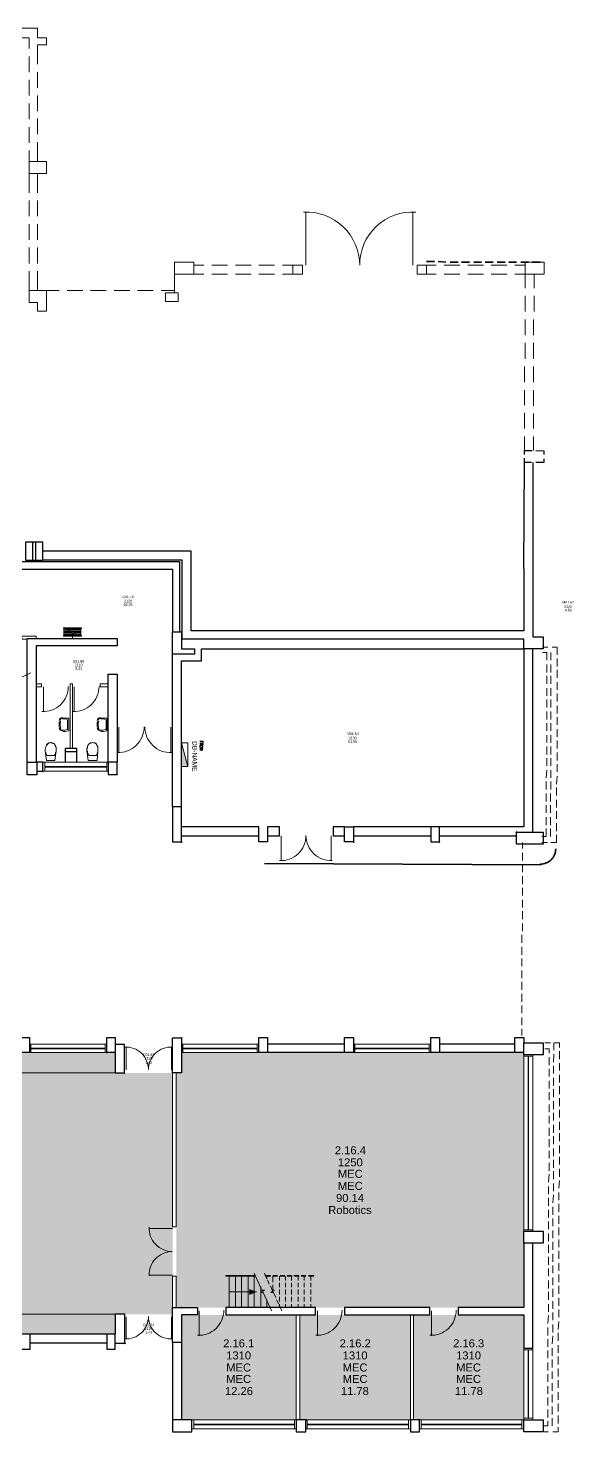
# Model space of a CAD drawing. Header units: millimetres. Extents: x -3 to 91, y 3.5 to 49.2.
# Drawn here: x 73.26 to 90.95, y 3.5 to 49.02 of the extents above; entities that cross this region are included whole.
import ezdxf

# ---------------------------------------------------------------- set-up
doc = ezdxf.new("R2010")
doc.units = ezdxf.units.MM
for name, color, linetype in [('PDF_014401$_ps_POWER', 4, 'Continuous'), ('PDF_014401$_ps_TEXTBOLD$POWER', 2, 'Continuous'), ('PDF_014401$BL', 7, 'Continuous'), ('PDF_014401$BL-ABOVE', 7, 'Continuous'), ('PDF_014401$BL-SAN', 7, 'Continuous'), ('PDF_014401$DR', 7, 'Continuous'), ('PDF_014401$FI', 7, 'Continuous'), ('PDF_014401$PL-STAIR', 7, 'Continuous'), ('PDF_014401$PL_LAND', 7, 'Continuous'), ('PDF_014401$WA', 7, 'Continuous'), ('PDF_014401$WA-COL', 7, 'Continuous'), ('PDF_014401$WA-EXT', 7, 'Continuous'), ('PDF_014401$WN', 7, 'Continuous'), ('PDF_Text', 7, 'Continuous')]:
    doc.layers.add(name, color=color, linetype=linetype)
doc.layers.add('PDF_014401$HL-TMP', color=7, linetype='Continuous', true_color=0xbfebf9)
doc.styles.add('PDF ArialMT', font='arial.ttf')

msp = doc.modelspace()

# ---------------------------------------------------------------- hatches: boundary and pattern name
at = {"layer": 'PDF_014401$WA-COL', "lineweight": -3, "transparency": 33554559}
for points in [[(78.236, 29.476), (78.216, 29.457), (78.197, 29.437), (78.216, 29.418), (78.236, 29.398), (78.256, 29.418), (78.275, 29.437), (78.256, 29.457)], [(73.737, 24.958), (73.718, 24.939), (73.698, 24.919), (73.718, 24.9), (73.737, 24.88), (73.757, 24.9), (73.776, 24.919), (73.757, 24.939)], [(76.143, 24.861), (76.124, 24.841), (76.104, 24.821), (76.124, 24.802), (76.143, 24.782), (76.163, 24.802), (76.182, 24.821), (76.163, 24.841)], [(89.091, 22.983), (89.072, 22.963), (89.052, 22.944), (89.072, 22.924), (89.091, 22.905), (89.111, 22.924), (89.13, 22.944), (89.111, 22.963)], [(78.236, 22.67), (78.216, 22.65), (78.197, 22.631), (78.216, 22.611), (78.236, 22.592), (78.256, 22.611), (78.275, 22.631), (78.256, 22.65)], [(83.81, 22.67), (83.791, 22.65), (83.771, 22.631), (83.791, 22.611), (83.81, 22.592), (83.83, 22.611), (83.849, 22.631), (83.83, 22.65)], [(86.588, 22.67), (86.568, 22.65), (86.549, 22.631), (86.568, 22.611), (86.588, 22.592), (86.607, 22.611), (86.627, 22.631), (86.607, 22.65)], [(78.236, 16.313), (78.216, 16.294), (78.197, 16.274), (78.216, 16.254), (78.236, 16.235), (78.256, 16.254), (78.275, 16.274), (78.256, 16.294)], [(75.811, 15.844), (75.791, 15.824), (75.772, 15.805), (75.791, 15.785), (75.811, 15.765), (75.83, 15.785), (75.85, 15.805), (75.83, 15.824)], [(76.378, 15.179), (76.358, 15.159), (76.339, 15.14), (76.358, 15.12), (76.378, 15.1), (76.397, 15.12), (76.417, 15.14), (76.397, 15.159)], [(78.236, 7.57), (78.216, 7.551), (78.197, 7.531), (78.216, 7.511), (78.236, 7.492), (78.256, 7.511), (78.275, 7.531), (78.256, 7.551)], [(76.397, 6.416), (76.378, 6.397), (76.358, 6.377), (76.378, 6.357), (76.397, 6.338), (76.417, 6.357), (76.437, 6.377), (76.417, 6.397)], [(82.265, 3.932), (82.246, 3.913), (82.226, 3.893), (82.246, 3.873), (82.265, 3.854), (82.285, 3.873), (82.304, 3.893), (82.285, 3.913)], [(85.942, 3.932), (85.923, 3.913), (85.903, 3.893), (85.923, 3.873), (85.942, 3.854), (85.962, 3.873), (85.981, 3.893), (85.962, 3.913)]]:
    msp.add_hatch(color=256, dxfattribs=at).paths.add_polyline_path(points)

# ---------------------------------------------------------------- linework, layer by layer
for p, q in [((78.549, 32.058), (73.737, 32.058)), ((78.549, 29.476), (78.549, 32.058)), ((78.256, 31.765), (73.737, 31.765)), ((78.256, 29.203), (78.256, 31.765)), ((89.326, 31.491), (89.326, 29.476)), ((89.619, 31.55), (89.619, 29.281)), ((89.326, 29.203), (78.256, 29.203)), ((89.326, 29.476), (78.549, 29.476)), ((89.326, 28.89), (89.326, 29.203)), ((89.619, 29.281), (89.952, 29.281)), ((89.952, 29.281), (89.952, 28.89)), ((89.952, 28.89), (89.326, 28.89))]:
    msp.add_line(p, q)
at = {"layer": 'PDF_014401$_ps_POWER', "lineweight": 0}
msp.add_lwpolyline([(78.236, 25.076), (78.432, 25.076), (78.432, 25.838), (78.236, 25.838)], close=True, dxfattribs=at)
msp.add_lwpolyline([(78.236, 25.838), (78.432, 25.076)], dxfattribs=at)
at = {"layer": 'PDF_014401$_ps_POWER', "lineweight": -3, "transparency": 33554559}
msp.add_solid([(78.432, 25.076), (78.236, 25.076), (78.236, 25.838)], dxfattribs=at)
at = {"layer": 'PDF_014401$_ps_TEXTBOLD$POWER', "lineweight": 25}
for points in [[(78.823, 25.897), (78.921, 25.897), (78.921, 25.838)], [(78.823, 25.819), (78.921, 25.819), (78.921, 25.78), (78.901, 25.78), (78.901, 25.76), (78.881, 25.76), (78.881, 25.78), (78.862, 25.78), (78.862, 25.819)], [(78.862, 25.799), (78.823, 25.76)], [(78.823, 25.662), (78.921, 25.662), (78.823, 25.623), (78.921, 25.604), (78.823, 25.604)], [(78.862, 25.897), (78.862, 25.858)]]:
    msp.add_lwpolyline(points, dxfattribs=at)
msp.add_lwpolyline([(78.921, 25.721), (78.921, 25.741), (78.901, 25.741), (78.881, 25.741), (78.862, 25.741), (78.842, 25.741), (78.823, 25.741), (78.823, 25.721), (78.823, 25.702), (78.842, 25.682), (78.862, 25.682), (78.881, 25.682), (78.901, 25.682), (78.901, 25.702), (78.921, 25.702)], close=True, dxfattribs=at)
at = {"layer": 'PDF_014401$BL', "lineweight": 9}
for points in [[(80.622, 8.568), (79.664, 8.568), (79.664, 8.548), (80.622, 8.548)], [(79.781, 7.531), (79.781, 8.548)], [(79.977, 7.531), (79.977, 8.548)], [(80.172, 7.531), (80.172, 8.548)], [(80.388, 7.531), (80.388, 8.548)], [(80.583, 8.646), (80.837, 8.098), (80.916, 8.098), (80.857, 8.059), (80.818, 8.02), (80.876, 8.02), (81.15, 7.433)], [(80.583, 7.531), (80.583, 8.548)], [(80.798, 7.531), (80.798, 8.216)], [(80.916, 8.646), (80.974, 8.509)], [(80.935, 8.568), (81.111, 8.568)], [(80.955, 8.548), (81.131, 8.548)], [(80.994, 8.47), (80.994, 8.548)], [(81.013, 8.431), (81.072, 8.294)], [(81.111, 8.235), (81.17, 8.098), (81.229, 8.098), (81.131, 8.02), (81.209, 8.02), (81.287, 7.864)], [(81.189, 8.568), (81.346, 8.568)], [(81.189, 8.352), (81.189, 8.548)], [(81.189, 8.098), (81.189, 8.274)], [(81.209, 8.548), (81.346, 8.548)], [(81.405, 8.411), (81.405, 8.548)], [(81.405, 8.196), (81.405, 8.333)], [(81.424, 8.568), (81.581, 8.568)], [(81.424, 8.548), (81.581, 8.548)], [(81.6, 8.411), (81.6, 8.548)], [(81.6, 8.196), (81.6, 8.333)], [(81.659, 8.568), (81.796, 8.568)], [(81.659, 8.548), (81.815, 8.548)], [(81.796, 8.411), (81.796, 8.548)], [(81.796, 8.196), (81.796, 8.333)], [(81.874, 8.568), (82.03, 8.568)], [(81.894, 8.548), (82.05, 8.548)], [(82.011, 8.411), (82.011, 8.548)], [(82.011, 8.196), (82.011, 8.333)], [(82.109, 8.568), (82.265, 8.568)], [(82.109, 8.548), (82.265, 8.548)], [(82.207, 8.411), (82.207, 8.548)], [(82.207, 8.196), (82.207, 8.333)], [(82.343, 8.548), (82.519, 8.548), (82.519, 8.568), (82.343, 8.568)], [(82.422, 8.411), (82.422, 8.548)], [(82.422, 8.196), (82.422, 8.333)], [(80.661, 8.04), (79.781, 8.04)], [(80.994, 7.531), (80.994, 7.785)], [(81.189, 8.02), (81.189, 8.059)], [(81.307, 7.785), (81.385, 7.648)], [(81.405, 7.961), (81.405, 8.118)], [(81.405, 7.727), (81.405, 7.883)], [(81.6, 7.961), (81.6, 8.118)], [(81.6, 7.727), (81.6, 7.883)], [(81.796, 7.961), (81.796, 8.118)], [(81.796, 7.727), (81.796, 7.883)], [(82.011, 7.961), (82.011, 8.118)], [(82.011, 7.727), (82.011, 7.883)], [(82.207, 7.961), (82.207, 8.118)], [(82.207, 7.727), (82.207, 7.883)], [(82.422, 7.961), (82.422, 8.118)], [(82.422, 7.727), (82.422, 7.883)], [(81.405, 7.531), (81.405, 7.648)], [(81.405, 7.59), (81.483, 7.433)], [(81.6, 7.531), (81.6, 7.648)], [(81.796, 7.531), (81.796, 7.648)], [(82.011, 7.531), (82.011, 7.648)], [(82.207, 7.531), (82.207, 7.648)], [(82.422, 7.531), (82.422, 7.648)]]:
    msp.add_lwpolyline(points, dxfattribs=at)
at = {"layer": 'PDF_014401$BL', "lineweight": -3, "transparency": 33554559}
msp.add_solid([(80.427, 7.942), (80.661, 8.04), (80.427, 8.137)], dxfattribs=at)
at = {"layer": 'PDF_014401$BL-ABOVE', "lineweight": 9}
for points in [[(73.561, 47.843), (73.561, 48.469), (73.855, 48.469), (73.855, 48.703), (73.561, 48.703), (73.561, 49.016), (73.288, 49.016), (72.72, 49.016)], [(72.72, 48.703), (73.288, 48.703), (73.288, 48.351)], [(73.288, 48.097), (73.288, 47.588)], [(73.561, 47.588), (73.561, 47.08)], [(73.288, 47.334), (73.288, 46.826)], [(73.288, 46.571), (73.288, 46.063)], [(73.561, 46.826), (73.561, 46.317)], [(73.561, 46.082), (73.561, 45.574)], [(73.288, 45.808), (73.288, 45.3)], [(73.561, 45.319), (73.561, 44.694)], [(73.288, 45.046), (73.288, 44.694)], [(73.288, 44.302), (73.288, 43.676)], [(73.561, 44.302), (73.561, 43.676)], [(73.288, 43.422), (73.288, 42.914)], [(73.561, 43.422), (73.561, 42.914)], [(82.265, 43.051), (82.265, 41.329), (82.265, 43.051)], [(85.727, 43.051), (85.727, 41.329), (85.727, 43.051)], [(73.288, 42.659), (73.288, 42.151)], [(73.561, 42.659), (73.561, 42.151)], [(73.288, 41.897), (73.288, 41.388)], [(73.561, 41.897), (73.561, 41.388)], [(89.033, 41.036), (89.365, 41.036), (89.365, 41.427), (89.991, 41.427), (89.991, 41.036), (89.365, 41.036), (89.365, 40.586)], [(73.288, 41.134), (73.288, 40.508)], [(73.561, 41.134), (73.561, 40.508)], [(78.627, 41.329), (78.96, 41.329)], [(78.627, 41.036), (78.96, 41.036)], [(79.214, 41.329), (79.722, 41.329)], [(79.214, 41.036), (79.722, 41.036)], [(79.977, 41.329), (80.485, 41.329)], [(79.977, 41.036), (80.485, 41.036)], [(80.74, 41.329), (81.248, 41.329)], [(80.74, 41.036), (81.248, 41.036)], [(81.502, 41.329), (81.835, 41.329)], [(81.502, 41.036), (81.835, 41.036)], [(86.177, 41.329), (86.49, 41.329)], [(86.49, 41.036), (86.177, 41.036)], [(86.744, 41.329), (87.253, 41.329)], [(87.253, 41.036), (86.744, 41.036)], [(87.507, 41.329), (88.016, 41.329)], [(88.016, 41.036), (87.507, 41.036)], [(88.27, 41.329), (88.778, 41.329)], [(88.778, 41.036), (88.27, 41.036)], [(89.033, 41.329), (89.365, 41.329)], [(89.659, 41.036), (89.659, 40.586)], [(73.855, 39.843), (73.855, 40.508), (73.288, 40.508), (73.288, 40.117), (73.561, 40.117), (73.561, 39.843)], [(73.855, 40.117), (73.855, 40.508), (74.265, 40.508)], [(74.52, 40.508), (75.028, 40.508)], [(75.283, 40.508), (75.791, 40.508)], [(76.045, 40.508), (76.554, 40.508)], [(76.808, 40.508), (77.317, 40.508)], [(77.571, 40.508), (78.001, 40.508)], [(89.365, 39.823), (89.365, 40.332)], [(89.659, 40.332), (89.659, 39.823)], [(89.365, 39.061), (89.365, 39.569)], [(89.639, 39.569), (89.639, 39.061)], [(89.365, 38.298), (89.365, 38.806)], [(89.639, 38.806), (89.639, 38.298)], [(89.346, 37.535), (89.346, 38.043)], [(89.639, 38.043), (89.639, 37.535)], [(89.346, 36.792), (89.346, 37.281)], [(89.639, 37.281), (89.639, 36.772)], [(89.346, 36.029), (89.346, 36.537)], [(89.639, 36.518), (89.639, 36.029)], [(89.346, 35.325), (89.346, 35.775)], [(89.639, 35.775), (89.639, 35.325)], [(89.932, 28.948), (90.108, 28.948)], [(89.932, 28.772), (90.069, 28.772), (90.069, 28.518)], [(90.206, 28.518), (90.206, 28.772)], [(90.245, 28.948), (90.402, 28.948), (90.402, 28.694)], [(90.069, 28.127), (90.069, 28.381)], [(90.206, 28.127), (90.206, 28.381)], [(90.402, 28.322), (90.402, 28.577)], [(90.069, 27.755), (90.069, 28.01)], [(90.206, 27.755), (90.206, 28.01)], [(90.402, 27.951), (90.402, 28.205)], [(90.402, 27.56), (90.402, 27.814)], [(90.069, 27.364), (90.069, 27.618)], [(90.206, 27.364), (90.206, 27.618)], [(90.402, 27.188), (90.402, 27.442)], [(90.069, 26.992), (90.069, 27.247)], [(90.069, 26.601), (90.069, 26.856)], [(90.206, 26.992), (90.206, 27.247)], [(90.206, 26.601), (90.206, 26.856)], [(90.402, 26.797), (90.402, 27.051)], [(90.069, 26.23), (90.069, 26.484)], [(90.206, 26.23), (90.206, 26.484)], [(90.402, 26.425), (90.402, 26.68)], [(90.069, 25.858), (90.069, 26.093)], [(90.206, 25.838), (90.206, 26.093)], [(90.402, 26.034), (90.402, 26.288)], [(90.069, 25.467), (90.069, 25.721)], [(90.206, 25.467), (90.206, 25.721)], [(90.402, 25.662), (90.402, 25.917)], [(90.402, 25.271), (90.402, 25.526)], [(90.069, 25.095), (90.069, 25.349)], [(90.206, 25.095), (90.206, 25.349)], [(90.402, 24.9), (90.402, 25.154)], [(90.05, 24.704), (90.069, 24.958)], [(90.05, 24.332), (90.05, 24.587)], [(90.206, 24.704), (90.206, 24.958)], [(90.206, 24.332), (90.206, 24.587)], [(90.382, 24.508), (90.402, 24.763)], [(90.05, 23.941), (90.05, 24.195)], [(90.187, 23.941), (90.187, 24.195)], [(90.382, 24.137), (90.382, 24.391)], [(90.05, 23.57), (90.05, 23.824)], [(90.187, 23.57), (90.187, 23.824)], [(90.382, 23.746), (90.382, 24)], [(90.05, 23.178), (90.05, 23.433)], [(90.187, 23.178), (90.187, 23.433)], [(90.382, 23.374), (90.382, 23.628)], [(90.382, 22.983), (90.382, 23.237)], [(89.913, 22.807), (90.05, 22.807), (90.05, 23.061)], [(90.187, 22.807), (90.187, 23.061)], [(90.206, 22.611), (90.382, 22.611), (90.382, 22.865)], [(89.287, 22.416), (89.287, 22.611)], [(89.913, 22.611), (90.089, 22.611)], [(89.287, 22.024), (89.287, 22.279)], [(89.287, 21.653), (89.287, 21.907)], [(89.287, 21.262), (89.287, 21.516)], [(89.287, 20.89), (89.287, 21.144)], [(89.287, 20.499), (89.287, 20.753)], [(89.287, 20.127), (89.287, 20.381)], [(89.267, 19.364), (89.267, 19.619)], [(89.287, 19.736), (89.287, 19.99)], [(89.267, 18.973), (89.267, 19.227)], [(89.267, 18.602), (89.267, 18.856)], [(89.267, 18.21), (89.267, 18.465)], [(89.267, 17.839), (89.267, 18.093)], [(89.267, 17.448), (89.267, 17.702)], [(89.267, 17.076), (89.267, 17.33)], [(89.267, 16.685), (89.267, 16.939)], [(89.267, 16.352), (89.267, 16.567)], [(90.011, 16.118), (90.187, 16.118)], [(90.304, 15.883), (90.304, 16.118)], [(90.48, 15.961), (90.48, 16.118), (90.324, 16.118)], [(90.148, 15.785), (90.148, 15.922), (90.011, 15.922)], [(90.148, 15.394), (90.148, 15.648)], [(90.284, 15.492), (90.304, 15.746)], [(90.48, 15.589), (90.48, 15.844)], [(90.148, 15.022), (90.148, 15.276)], [(90.284, 15.12), (90.284, 15.374)], [(90.48, 15.218), (90.48, 15.453)], [(90.48, 14.827), (90.48, 15.081)], [(90.148, 14.631), (90.148, 14.885)], [(90.284, 14.729), (90.284, 14.983)], [(90.284, 14.357), (90.284, 14.611)], [(90.48, 14.455), (90.48, 14.709)], [(90.148, 14.259), (90.148, 14.514)], [(90.148, 13.868), (90.148, 14.122)], [(90.284, 13.966), (90.284, 14.22)], [(90.48, 14.064), (90.48, 14.318)], [(90.148, 13.497), (90.148, 13.751)], [(90.284, 13.594), (90.284, 13.849)], [(90.48, 13.692), (90.48, 13.946)], [(90.148, 13.105), (90.148, 13.36)], [(90.284, 13.203), (90.284, 13.457)], [(90.48, 13.301), (90.48, 13.555)], [(90.148, 12.734), (90.148, 12.988)], [(90.284, 12.832), (90.284, 13.086)], [(90.48, 12.929), (90.48, 13.184)], [(90.48, 12.538), (90.48, 12.792)], [(90.148, 12.362), (90.148, 12.616)], [(90.284, 12.44), (90.284, 12.695)], [(90.284, 12.069), (90.284, 12.323)], [(90.48, 12.167), (90.48, 12.421)], [(90.128, 11.599), (90.148, 11.854)], [(90.148, 11.971), (90.148, 12.225)], [(90.284, 11.697), (90.284, 11.951)], [(90.48, 11.775), (90.48, 12.03)], [(90.128, 11.208), (90.128, 11.462)], [(90.284, 11.306), (90.284, 11.56)], [(90.461, 11.404), (90.48, 11.658)], [(90.128, 10.837), (90.128, 11.091)], [(90.265, 10.934), (90.284, 11.189)], [(90.461, 11.013), (90.461, 11.267)], [(90.128, 10.445), (90.128, 10.7)], [(90.265, 10.543), (90.265, 10.797)], [(90.461, 10.641), (90.461, 10.895)], [(90.461, 10.25), (90.461, 10.504)], [(90.128, 10.074), (90.128, 10.328)], [(90.265, 10.172), (90.265, 10.426)], [(90.265, 9.78), (90.265, 10.035)], [(90.461, 9.878), (90.461, 10.132)], [(90.128, 9.683), (90.128, 9.937)], [(90.128, 9.311), (90.128, 9.565)], [(90.265, 9.409), (90.265, 9.663)], [(90.461, 9.487), (90.461, 9.741)], [(90.128, 8.92), (90.128, 9.174)], [(90.265, 9.018), (90.265, 9.272)], [(90.461, 9.115), (90.461, 9.37)], [(90.128, 8.548), (90.128, 8.802)], [(90.265, 8.646), (90.265, 8.9)], [(90.461, 8.724), (90.461, 8.978)], [(90.128, 8.157), (90.128, 8.411)], [(90.265, 8.255), (90.265, 8.509)], [(90.461, 8.352), (90.461, 8.607)], [(90.461, 7.981), (90.461, 8.235)], [(90.128, 7.785), (90.128, 8.04)], [(90.265, 7.883), (90.265, 8.137)], [(90.265, 7.492), (90.265, 7.746)], [(90.461, 7.59), (90.461, 7.844)], [(90.128, 7.394), (90.128, 7.648)], [(90.265, 7.12), (90.265, 7.375)], [(90.461, 7.218), (90.461, 7.472)], [(90.108, 7.022), (90.128, 7.277)], [(90.108, 6.631), (90.108, 6.886)], [(90.265, 6.729), (90.265, 6.983)], [(90.441, 6.827), (90.461, 7.081)], [(90.108, 6.26), (90.108, 6.514)], [(90.245, 6.357), (90.265, 6.612)], [(90.441, 6.455), (90.441, 6.71)], [(90.108, 5.888), (90.108, 6.142)], [(90.245, 5.966), (90.245, 6.221)], [(90.441, 6.064), (90.441, 6.318)], [(90.441, 5.692), (90.441, 5.947)], [(90.108, 5.497), (90.108, 5.751)], [(90.245, 5.595), (90.245, 5.849)], [(90.441, 5.301), (90.441, 5.556)], [(90.108, 5.125), (90.108, 5.379)], [(90.245, 5.223), (90.245, 5.458)], [(90.245, 4.832), (90.245, 5.086)], [(90.441, 4.93), (90.441, 5.184)], [(90.108, 4.734), (90.108, 4.988)], [(90.108, 4.362), (90.108, 4.617)], [(90.245, 4.46), (90.245, 4.714)], [(90.441, 4.538), (90.441, 4.793)], [(90.108, 3.971), (90.108, 4.225)], [(90.245, 4.069), (90.245, 4.323)], [(90.441, 4.167), (90.441, 4.421)], [(89.972, 3.697), (90.108, 3.697), (90.108, 3.854)], [(90.245, 3.697), (90.245, 3.952)], [(90.265, 3.502), (90.441, 3.502), (90.441, 3.658)], [(90.441, 3.776), (90.441, 4.03)], [(89.972, 3.502), (90.128, 3.502)]]:
    msp.add_lwpolyline(points, dxfattribs=at)
for points in [[(73.855, 44.694), (73.288, 44.694), (73.288, 44.302), (73.855, 44.302)], [(78.627, 41.036), (78.627, 41.427), (78.001, 41.427), (78.001, 41.036)], [(78.627, 41.036), (78.627, 41.427), (78.001, 41.427), (78.001, 41.036)], [(78.001, 40.43), (78.001, 41.036)], [(82.148, 41.036), (82.148, 41.329), (81.835, 41.329), (81.835, 41.036)], [(82.148, 41.036), (82.148, 41.329), (81.835, 41.329), (81.835, 41.036)], [(86.177, 41.036), (86.177, 41.329), (85.864, 41.329), (85.864, 41.036)], [(86.177, 41.036), (86.177, 41.329), (85.864, 41.329), (85.864, 41.036)], [(77.708, 40.156), (78.119, 40.156), (78.119, 40.43), (77.708, 40.43)], [(77.708, 40.156), (78.119, 40.156), (78.119, 40.43), (77.708, 40.43)], [(73.855, 39.843), (73.561, 39.843)]]:
    msp.add_lwpolyline(points, close=True, dxfattribs=at)
msp.add_lwpolyline([(85.825, 43.051, 0.433451), (84.006, 41.329, 0.427795), (82.187, 43.051)], format="xyb", dxfattribs=at)
at = {"layer": 'PDF_014401$BL-SAN', "lineweight": 9}
for points in [[(74.285, 26.543), (74.285, 26.503)], [(74.383, 26.21), (74.461, 26.21), (74.578, 26.23), (74.578, 26.64), (74.461, 26.64), (74.383, 26.64)], [(74.539, 26.582), (74.539, 26.269)], [(75.517, 26.543), (75.517, 26.503)], [(75.615, 26.21), (75.693, 26.21), (75.811, 26.23), (75.811, 26.64), (75.693, 26.64), (75.615, 26.64)], [(75.791, 26.582), (75.791, 26.269)], [(74.285, 26.347), (74.285, 26.308)], [(75.517, 26.347), (75.517, 26.308)], [(73.855, 25.76), (73.855, 25.78), (73.874, 25.799), (73.894, 25.819), (73.913, 25.819), (73.933, 25.838), (73.953, 25.838), (73.972, 25.838), (73.992, 25.858), (74.011, 25.838), (74.031, 25.838), (74.05, 25.838), (74.07, 25.819), (74.089, 25.819), (74.109, 25.799), (74.129, 25.78), (74.148, 25.76), (74.148, 25.741), (74.148, 25.721), (74.168, 25.702), (74.168, 25.682), (74.168, 25.662), (74.168, 25.643), (74.168, 25.604), (74.168, 25.584), (74.129, 25.271), (73.855, 25.271), (73.816, 25.584), (73.816, 25.565), (73.816, 25.545), (73.835, 25.526), (73.835, 25.506), (73.835, 25.486), (73.855, 25.467), (73.855, 25.447), (73.874, 25.428), (74.109, 25.428), (74.129, 25.447), (74.129, 25.467), (74.148, 25.486), (74.148, 25.506), (74.148, 25.526), (74.168, 25.545), (74.168, 25.565), (74.168, 25.584)], [(75.204, 25.76), (75.204, 25.78), (75.224, 25.799), (75.243, 25.819), (75.263, 25.819), (75.283, 25.838), (75.302, 25.838), (75.322, 25.838), (75.341, 25.858), (75.38, 25.838), (75.4, 25.838), (75.419, 25.838), (75.439, 25.819), (75.459, 25.819), (75.478, 25.799), (75.478, 25.78), (75.498, 25.76), (75.498, 25.741), (75.517, 25.721), (75.517, 25.702), (75.517, 25.682), (75.517, 25.662), (75.517, 25.643), (75.517, 25.604), (75.517, 25.584), (75.498, 25.271), (75.204, 25.271), (75.165, 25.584), (75.185, 25.565), (75.185, 25.545), (75.185, 25.526), (75.185, 25.506), (75.204, 25.486), (75.204, 25.467), (75.224, 25.447), (75.224, 25.428), (75.478, 25.428), (75.478, 25.447), (75.498, 25.467), (75.498, 25.486), (75.498, 25.506), (75.517, 25.526), (75.517, 25.545), (75.517, 25.565), (75.517, 25.584)], [(75.341, 25.858), (75.322, 25.838), (75.302, 25.838), (75.283, 25.838), (75.263, 25.819), (75.243, 25.819), (75.224, 25.799), (75.204, 25.78), (75.204, 25.76), (75.185, 25.741), (75.185, 25.721), (75.185, 25.702), (75.185, 25.682), (75.165, 25.662), (75.165, 25.643), (75.165, 25.604), (75.165, 25.584)]]:
    msp.add_lwpolyline(points, dxfattribs=at)
for points in [[(74.305, 26.513, 0.046656), (74.305, 26.364, -0.046656)], [(75.537, 26.513, 0.046656), (75.537, 26.364, -0.046656)]]:
    msp.add_lwpolyline(points, format="xyb", close=True, dxfattribs=at)
for points in [[(74.305, 26.503), (74.305, 26.543)], [(75.537, 26.503), (75.556, 26.543)], [(74.305, 26.308), (74.305, 26.347)], [(75.556, 26.308), (75.537, 26.347)]]:
    msp.add_lwpolyline(points, close=True, dxfattribs=at)
for centre, radius, start, end in [((75.056, 26.438), 0.794, 174.4948, 185.5052), ((74.37, 26.556), 0.108, 90.022, 174.1937), ((74.409, 26.309), 0.316, 66.2158, 96.2573), ((76.288, 26.438), 0.794, 174.4948, 185.5052), ((75.602, 26.556), 0.108, 90.022, 174.1937), ((75.641, 26.309), 0.316, 66.2158, 96.2573), ((74.37, 26.341), 0.108, 185.8062, 270), ((74.409, 26.568), 0.316, 263.8501, 293.6768), ((75.602, 26.341), 0.108, 185.8062, 270), ((75.641, 26.568), 0.316, 263.8501, 293.6768), ((74.056, 25.623), 0.244, 105.3313, 189.1983)]:
    msp.add_arc(centre, radius, start, end, dxfattribs=at)
for points in [[(74.37, 26.644), (74.334, 26.644), (74.305, 26.61), (74.301, 26.565)], [(74.37, 26.644), (74.334, 26.644), (74.305, 26.61), (74.301, 26.565)], [(75.602, 26.644), (75.567, 26.644), (75.537, 26.61), (75.534, 26.565)], [(75.602, 26.644), (75.567, 26.644), (75.537, 26.61), (75.534, 26.565)], [(74.301, 26.332), (74.305, 26.287), (74.334, 26.253), (74.37, 26.253)], [(74.301, 26.332), (74.305, 26.287), (74.334, 26.253), (74.37, 26.253)], [(75.534, 26.332), (75.537, 26.287), (75.567, 26.253), (75.602, 26.253)], [(75.534, 26.332), (75.537, 26.287), (75.567, 26.253), (75.602, 26.253)]]:
    msp.add_open_spline(points, degree=3, dxfattribs=at)
at = {"layer": 'PDF_014401$DR', "lineweight": 0}
for points in [[(73.757, 27.657), (73.757, 26.856), (73.757, 27.657)], [(74.754, 27.657), (74.754, 26.856), (74.754, 27.657)], [(76.202, 26.347), (76.202, 25.526), (76.202, 26.347)], [(77.884, 26.347), (77.884, 25.526), (77.884, 26.347)], [(81.463, 22.826), (81.463, 22.024), (81.463, 22.826)], [(83.087, 22.826), (83.087, 22.024), (83.087, 22.826)], [(76.437, 15.237), (76.437, 15.981), (76.437, 15.237)], [(77.903, 15.237), (77.903, 15.981), (77.903, 15.237)], [(77.943, 10.093), (77.199, 10.093), (77.943, 10.093)], [(77.943, 8.587), (77.199, 8.587), (77.943, 8.587)], [(78.803, 7.433), (78.803, 6.612), (78.803, 7.433)], [(82.637, 7.433), (82.637, 6.612), (82.637, 7.433)], [(86.334, 7.433), (86.334, 6.612), (86.334, 7.433)], [(76.437, 7.238), (76.437, 6.514), (76.437, 7.238)], [(77.903, 7.238), (77.903, 6.514), (77.903, 7.238)]]:
    msp.add_lwpolyline(points, dxfattribs=at)
for points in [[(81.412, 22.025, 0.429404), (82.265, 22.836, 0.429404), (83.119, 22.026)], [(77.932, 15.98, 0.429405), (77.16, 15.247, 0.429405), (76.389, 15.98)], [(77.181, 10.142, 0.42941), (77.933, 9.35, 0.42941), (77.181, 8.558)], [(76.389, 6.515, 0.429405), (77.16, 7.247, 0.429405), (77.932, 6.515)]]:
    msp.add_lwpolyline(points, format="xyb", dxfattribs=at)
for centre, radius, start, end in [((73.747, 27.667), 0.812, 267.045, 0.0003), ((74.745, 27.667), 0.812, 267.045, 0.0003), ((76.189, 26.36), 0.831, 267.0447, 360), ((77.874, 26.357), 0.831, 180.0005, 272.9563), ((78.79, 7.446), 0.812, 267.0447, 360), ((82.624, 7.446), 0.812, 267.0447, 360), ((86.321, 7.446), 0.812, 267.0447, 360)]:
    msp.add_arc(centre, radius, start, end, dxfattribs=at)
at = {"layer": 'PDF_014401$FI', "lineweight": 9}
for points in [[(74.989, 29.574), (74.989, 29.555), (74.402, 29.555), (74.402, 29.574)], [(74.989, 29.3), (74.402, 29.3), (74.402, 29.32), (74.422, 29.32), (74.97, 29.32), (74.989, 29.32)]]:
    msp.add_lwpolyline(points, close=True, dxfattribs=at)
for points in [[(74.422, 29.32), (74.422, 29.555), (74.97, 29.555), (74.97, 29.32), (74.422, 29.555)], [(74.891, 29.32), (74.422, 29.516)], [(74.422, 29.496), (74.481, 29.496)], [(74.539, 29.457), (74.422, 29.457)], [(74.422, 29.437), (74.618, 29.437)], [(74.676, 29.418), (74.422, 29.418)], [(74.422, 29.379), (74.754, 29.379)], [(74.813, 29.359), (74.422, 29.359)], [(74.97, 29.516), (74.481, 29.516)], [(74.559, 29.496), (74.97, 29.496)], [(74.97, 29.457), (74.618, 29.457)], [(74.696, 29.437), (74.97, 29.437)], [(74.696, 29.3), (74.696, 29.222)], [(74.97, 29.418), (74.754, 29.418)], [(74.833, 29.379), (74.97, 29.379)], [(74.97, 29.359), (74.891, 29.359)]]:
    msp.add_lwpolyline(points, dxfattribs=at)
at = {"layer": 'PDF_014401$HL-TMP', "color": 111, "lineweight": 0, "true_color": 0x76efc1}
for points in [[(76.084, 15.14), (59.381, 15.14), (76.084, 15.14)], [(76.084, 7.316), (59.381, 7.316), (76.084, 7.316)]]:
    msp.add_lwpolyline(points, dxfattribs=at)
at = {"layer": 'PDF_014401$HL-TMP', "color": 111, "lineweight": -3, "true_color": 0x76efc1, "transparency": 33554559}
for points in [[(76.084, 15.805), (59.381, 15.805), (76.084, 15.159)], [(59.381, 15.805), (76.084, 15.159), (59.381, 15.159)], [(89.326, 15.805), (78.236, 15.805), (89.326, 15.14)], [(78.236, 15.805), (89.326, 15.14), (78.236, 15.14)], [(76.084, 15.159), (59.381, 15.159), (76.084, 15.14)], [(59.381, 15.159), (76.084, 15.14), (59.381, 15.14)], [(59.381, 15.14), (76.084, 15.14), (76.084, 15.14)], [(77.943, 15.14), (59.381, 15.14), (77.943, 7.531)], [(59.381, 15.14), (77.943, 7.531), (59.381, 7.531)], [(77.943, 15.14), (76.084, 15.14), (76.084, 15.14)], [(78.06, 15.14), (78.236, 15.14), (78.236, 15.14)], [(89.326, 15.14), (78.06, 15.14), (89.326, 7.531)], [(78.06, 15.14), (89.326, 7.531), (78.06, 7.531)], [(77.943, 7.531), (59.381, 7.531), (77.943, 7.316)], [(59.381, 7.531), (77.943, 7.316), (59.381, 7.316)], [(59.381, 7.316), (76.084, 7.316), (76.084, 7.316)], [(76.084, 7.316), (76.084, 7.316), (59.381, 7.316)], [(76.084, 7.316), (59.381, 7.316), (77.943, 7.316)], [(76.084, 7.316), (59.381, 7.316), (76.084, 7.296)], [(59.381, 7.316), (76.084, 7.296), (59.381, 7.296)], [(76.084, 6.67), (59.381, 6.67), (59.381, 7.296)], [(59.381, 7.296), (76.084, 7.296), (76.084, 6.67)], [(81.952, 7.296), (78.236, 7.296), (81.952, 3.893)], [(78.236, 7.296), (81.952, 3.893), (78.236, 3.893)], [(85.649, 7.296), (82.07, 7.296), (85.649, 3.893)], [(82.07, 7.296), (85.649, 3.893), (82.07, 3.893)], [(89.326, 3.893), (85.747, 3.893), (85.747, 7.296)], [(85.747, 7.296), (89.326, 7.296), (89.326, 3.893)], [(76.084, 6.67), (76.084, 6.67), (59.381, 6.67)], [(78.236, 3.893), (81.952, 3.893), (81.952, 3.893)], [(82.07, 3.893), (85.649, 3.893), (85.649, 3.893)], [(89.326, 3.893), (89.326, 3.893), (85.747, 3.893)]]:
    msp.add_solid(points, dxfattribs=at)
at = {"layer": 'PDF_014401$PL-STAIR', "lineweight": 9}
msp.add_lwpolyline([(73.346, 28.107), (72.681, 27.794), (72.681, 27.716), (72.622, 27.775), (72.583, 27.834), (72.583, 27.736), (71.84, 27.403)], dxfattribs=at)
at = {"layer": 'PDF_014401$PL_LAND', "lineweight": 35}
for points in [[(86.177, 41.447), (86.431, 41.447)], [(86.549, 41.447), (86.803, 41.427)], [(86.94, 41.427), (87.194, 41.427)], [(87.311, 41.427), (87.566, 41.427)], [(87.703, 41.427), (87.957, 41.427)], [(88.074, 41.427), (88.329, 41.427)], [(88.465, 41.427), (88.72, 41.427)], [(88.837, 41.427), (89.091, 41.427)], [(89.228, 41.427), (89.483, 41.427)], [(89.6, 41.427), (89.854, 41.427)], [(80.916, 21.927), (89.874, 21.887)]]:
    msp.add_lwpolyline(points, dxfattribs=at)
msp.add_arc((89.861, 22.409), 0.499, 269.7309, 359.7583, dxfattribs=at)
at = {"layer": 'PDF_014401$WA', "lineweight": 20}
for points in [[(73.229, 29.203), (73.053, 29.203), (73.053, 29.3), (73.522, 29.3), (73.522, 29.222)], [(73.522, 27.657), (73.698, 27.657), (73.698, 27.755), (73.522, 27.755)], [(74.696, 25.662), (74.696, 27.755), (74.618, 27.755), (74.618, 25.662)], [(75.85, 27.657), (75.595, 27.657), (75.595, 27.755), (75.85, 27.755)], [(77.943, 15.14), (77.943, 10.152), (78.06, 10.152), (78.06, 15.14)], [(77.943, 7.531), (77.943, 8.548), (78.06, 8.548), (78.06, 7.531)], [(81.952, 3.893), (81.952, 7.296)], [(82.07, 3.893), (82.07, 7.296)], [(85.649, 3.893), (85.649, 7.296)], [(85.747, 3.893), (85.747, 7.296)]]:
    msp.add_lwpolyline(points, dxfattribs=at)
at = {"layer": 'PDF_014401$WA-COL', "lineweight": 25}
for points in [[(89.346, 35.188), (89.346, 35.325), (89.6, 35.325)], [(89.58, 34.934), (89.346, 34.934), (89.346, 35.07)], [(89.717, 35.325), (89.972, 35.305), (89.972, 35.188)], [(89.972, 35.051), (89.972, 34.934), (89.717, 34.934)], [(73.405, 32.352), (73.405, 31.765)], [(73.503, 32.352), (73.503, 31.765)], [(74.833, 25.213), (74.833, 25.662), (74.461, 25.662), (74.461, 25.213)], [(74.461, 25.565), (74.833, 25.565)], [(81.013, 23.12), (81.013, 22.631), (80.74, 22.631), (80.74, 23.12)], [(83.81, 22.631), (83.517, 22.631), (83.517, 23.12), (83.81, 23.12), (83.81, 22.631), (83.517, 22.631)], [(83.517, 23.12), (83.81, 23.12)], [(89.326, 15.805), (89.033, 15.805), (89.033, 16.294), (89.326, 16.294), (89.326, 16.118)], [(76.084, 6.377), (76.397, 6.377), (76.397, 7.316), (76.084, 7.316), (76.084, 6.67), (75.811, 6.67), (75.811, 6.181), (76.084, 6.181), (76.084, 6.67)]]:
    msp.add_lwpolyline(points, dxfattribs=at)
for points in [[(73.737, 31.765), (73.737, 32.352), (73.17, 32.352), (73.17, 31.765)], [(78.236, 28.89), (78.647, 28.89), (78.647, 28.714), (77.943, 28.714), (77.943, 29.437), (78.236, 29.437)], [(73.229, 25.213), (73.542, 25.213), (73.542, 24.802), (73.229, 24.802)], [(73.737, 24.919), (73.737, 25.213), (73.542, 25.213), (73.542, 24.919)], [(76.143, 24.821), (76.143, 25.213), (75.85, 25.213), (75.85, 24.821)], [(77.943, 23.765), (77.943, 22.631), (78.236, 22.631), (78.236, 23.765)], [(86.588, 23.12), (86.314, 23.12), (86.314, 22.631), (86.588, 22.631)], [(89.091, 22.944), (89.952, 22.944), (89.952, 22.553), (89.091, 22.553)], [(73.014, 16.294), (73.307, 16.294), (73.307, 15.805), (73.014, 15.805)], [(75.811, 16.294), (76.084, 16.294), (76.084, 15.805), (75.811, 15.805)], [(76.378, 15.14), (76.378, 16.059), (76.084, 16.059), (76.084, 15.14)], [(78.236, 16.274), (78.236, 15.14), (77.943, 15.14), (77.943, 16.274)], [(81.013, 15.805), (80.74, 15.805), (80.74, 16.294), (81.013, 16.294)], [(83.81, 15.805), (83.517, 15.805), (83.517, 16.294), (83.81, 16.294)], [(86.588, 15.805), (86.314, 15.805), (86.314, 16.294), (86.588, 16.294)], [(89.326, 16.118), (89.952, 16.118), (89.952, 15.726), (89.326, 15.726)], [(89.326, 10.015), (89.952, 10.015), (89.952, 9.624), (89.326, 9.624)], [(78.236, 7.296), (78.236, 6.397), (77.943, 6.397), (77.943, 7.531), (78.745, 7.531), (78.745, 7.296)], [(73.327, 6.67), (73.033, 6.67), (73.033, 6.181), (73.327, 6.181)], [(77.943, 3.502), (78.568, 3.502), (78.568, 3.893), (77.943, 3.893)], [(82.265, 3.893), (81.952, 3.893), (81.952, 3.502), (82.265, 3.502)], [(85.942, 3.893), (85.649, 3.893), (85.649, 3.502), (85.942, 3.502)], [(89.326, 3.893), (89.952, 3.893), (89.952, 3.502), (89.326, 3.502)]]:
    msp.add_lwpolyline(points, close=True, dxfattribs=at)
at = {"layer": 'PDF_014401$WA-EXT', "lineweight": 25}
for points in [[(78.177, 29.437), (78.177, 31.706), (60.241, 31.706), (60.241, 48.664), (0.547, 48.664), (0.547, 35.442), (-3.033, 35.442), (-3.033, 27.99), (0.019, 27.99), (0.019, 25.213), (0.547, 25.213), (0.547, 29.887), (-3.033, 29.887)], [(2.307, 31.941), (0.781, 31.941), (0.781, 48.429), (60.007, 48.429), (60.007, 31.472), (77.943, 31.472), (77.943, 29.437)], [(89.326, 31.491), (89.346, 34.934)], [(89.619, 34.934), (89.619, 31.55)], [(73.229, 25.213), (73.229, 29.222), (76.143, 29.222), (76.143, 28.988), (73.522, 28.988), (73.522, 25.213)], [(77.943, 23.765), (77.943, 28.714)], [(78.236, 23.765), (78.236, 28.499), (78.881, 28.499), (78.881, 28.89), (89.326, 28.89), (89.326, 23.12), (86.588, 23.12)], [(89.619, 22.944), (89.619, 28.89)], [(75.85, 25.213), (75.85, 28.068), (76.143, 28.068), (76.143, 25.213)], [(80.74, 23.12), (78.236, 23.12)], [(78.236, 22.826), (80.74, 22.826)], [(81.013, 22.826), (81.405, 22.826), (81.405, 23.12), (81.013, 23.12)], [(83.517, 23.12), (83.145, 23.12), (83.145, 22.826), (83.517, 22.826)], [(86.314, 23.12), (83.81, 23.12)], [(83.81, 22.826), (86.314, 22.826)], [(86.588, 22.826), (89.091, 22.826)], [(83.517, 16.078), (81.013, 16.078)], [(89.033, 16.078), (86.588, 16.078)], [(83.517, 15.805), (81.013, 15.805)], [(89.033, 15.805), (86.588, 15.805)], [(89.326, 9.624), (89.326, 7.531), (87.194, 7.531), (87.194, 7.296), (89.326, 7.296), (89.326, 6.221), (89.619, 6.221), (89.619, 9.624)], [(75.811, 6.67), (73.327, 6.67)], [(75.811, 6.377), (73.327, 6.377)], [(77.943, 6.397), (77.943, 3.893)], [(78.236, 6.397), (78.236, 3.893)]]:
    msp.add_lwpolyline(points, dxfattribs=at)
for points in [[(79.664, 7.296), (82.578, 7.296), (82.578, 7.531), (79.664, 7.531)], [(86.275, 7.296), (86.275, 7.531), (83.517, 7.531), (83.517, 7.296)]]:
    msp.add_lwpolyline(points, close=True, dxfattribs=at)
at = {"layer": 'PDF_014401$WN', "lineweight": 0}
for points in [[(73.737, 25.213), (73.737, 24.919)], [(73.796, 25.213), (73.796, 24.919)], [(73.796, 25.076), (75.811, 25.076)], [(73.796, 25.056), (75.811, 25.056)], [(75.811, 24.919), (75.811, 25.213)], [(75.85, 24.919), (75.85, 25.213)], [(73.307, 16.078), (73.307, 15.805)], [(73.346, 16.078), (73.346, 15.805)], [(73.346, 15.941), (75.752, 15.941)], [(75.752, 15.805), (75.752, 16.078)], [(75.811, 15.805), (75.811, 16.078)], [(78.236, 16.078), (78.236, 15.805)], [(78.275, 16.078), (78.275, 15.805)], [(78.275, 15.941), (80.681, 15.941)], [(80.681, 15.805), (80.681, 16.078)], [(80.74, 15.805), (80.74, 16.078)], [(83.81, 16.078), (83.81, 15.805)], [(83.849, 16.078), (83.849, 15.805)], [(83.849, 15.941), (86.255, 15.941)], [(86.255, 15.805), (86.255, 16.078)], [(86.314, 15.805), (86.314, 16.078)], [(73.346, 15.922), (75.752, 15.922)], [(78.275, 15.922), (80.681, 15.922)], [(83.849, 15.922), (86.255, 15.922)], [(89.619, 15.726), (89.326, 15.726)], [(89.619, 15.687), (89.326, 15.687)], [(89.463, 15.687), (89.463, 10.054)], [(89.483, 15.687), (89.483, 10.054)], [(89.326, 10.054), (89.619, 10.054)], [(89.326, 10.015), (89.619, 10.015)], [(89.619, 6.221), (89.326, 6.221)], [(89.619, 6.162), (89.326, 6.162)], [(89.463, 6.162), (89.463, 3.952)], [(89.483, 6.162), (89.483, 3.952)], [(78.568, 3.893), (78.568, 3.6)], [(78.627, 3.893), (78.627, 3.6)], [(78.627, 3.756), (81.894, 3.756)], [(78.627, 3.737), (81.894, 3.737)], [(81.894, 3.6), (81.894, 3.893)], [(81.952, 3.6), (81.952, 3.893)], [(82.265, 3.893), (82.265, 3.6)], [(82.304, 3.893), (82.304, 3.6)], [(82.304, 3.756), (85.59, 3.756)], [(82.304, 3.737), (85.59, 3.737)], [(85.59, 3.6), (85.59, 3.893)], [(85.649, 3.6), (85.649, 3.893)], [(85.942, 3.893), (85.942, 3.6)], [(86.001, 3.893), (86.001, 3.6)], [(86.001, 3.756), (89.267, 3.756)], [(86.001, 3.737), (89.267, 3.737)], [(89.267, 3.6), (89.267, 3.893)], [(89.326, 3.952), (89.619, 3.952)], [(89.326, 3.6), (89.326, 3.893), (89.619, 3.893)]]:
    msp.add_lwpolyline(points, dxfattribs=at)
at = {"layer": 'PDF_014401$WN', "lineweight": 9}
for points in [[(75.85, 25.213), (73.737, 25.213)], [(73.737, 24.919), (75.85, 24.919)], [(75.811, 16.078), (73.307, 16.078)], [(80.74, 16.078), (78.236, 16.078)], [(86.314, 16.078), (83.81, 16.078)], [(73.307, 15.805), (75.811, 15.805)], [(78.236, 15.805), (80.74, 15.805)], [(83.81, 15.805), (86.314, 15.805)], [(89.326, 15.726), (89.326, 10.015)], [(89.619, 10.015), (89.619, 15.726)], [(89.326, 6.221), (89.326, 3.893), (85.942, 3.893)], [(89.619, 3.893), (89.619, 6.221)], [(81.952, 3.893), (78.568, 3.893)], [(85.649, 3.893), (82.265, 3.893)], [(78.568, 3.6), (81.952, 3.6)], [(82.265, 3.6), (85.649, 3.6)], [(85.942, 3.6), (89.326, 3.6)]]:
    msp.add_lwpolyline(points, dxfattribs=at)

# ---------------------------------------------------------------- texts
at = {"layer": 'PDF_Text', "lineweight": -3, "attachment_point": 4, "style": 'PDF ArialMT'}
for s, insert, char_height in [('C01.76', (76.316, 30.577), 0.0817), ('25.76', (76.355, 30.323), 0.0817), ('2120', (76.374, 30.44), 0.0817), ('M01.62', (90.575, 30.401), 0.0817), ('2130', (90.634, 30.264), 0.0817), ('4.63', (90.653, 30.147), 0.0817), ('S01.80', (74.712, 28.484), 0.0817), ('2110', (74.771, 28.367), 0.0817), ('8.23', (74.79, 28.249), 0.0817), ('M01.54', (83.592, 26.137), 0.0817), ('2130', (83.651, 26), 0.0817), ('61.90', (83.631, 25.882), 0.0817), ('C01.69', (76.981, 15.731), 0.0817), ('2120', (77.039, 15.613), 0.0817), ('1.42', (77.059, 15.476), 0.0817), ('2.16.4', (83.201, 12.631), 0.2595), ('1250', (83.299, 12.24), 0.2595), ('MEC', (83.299, 11.868), 0.2595), ('MEC', (83.299, 11.477), 0.2595), ('90.14', (83.24, 11.086), 0.2595), ('Robotics', (82.986, 10.694), 0.2595), ('C01.70', (76.981, 6.968), 0.0817), ('2120', (77.039, 6.851), 0.0817), ('1.43', (77.059, 6.733), 0.0817), ('2.16.1', (79.582, 6.372), 0.2595), ('2.16.2', (83.357, 6.372), 0.2595), ('2.16.3', (87.035, 6.372), 0.2595), ('1310', (79.68, 5.98), 0.2595), ('1310', (83.455, 5.98), 0.2595), ('1310', (87.132, 5.98), 0.2595), ('MEC', (79.68, 5.589), 0.2595), ('MEC', (83.455, 5.589), 0.2595), ('MEC', (87.132, 5.589), 0.2595), ('MEC', (79.68, 5.217), 0.2595), ('MEC', (83.455, 5.217), 0.2595), ('MEC', (87.132, 5.217), 0.2595), ('12.26', (79.641, 4.826), 0.2595), ('11.78', (83.396, 4.826), 0.2595), ('11.78', (87.093, 4.826), 0.2595)]:
    msp.add_mtext(s, dxfattribs=dict(at, insert=insert, char_height=char_height))
at = {"layer": 'PDF_Text', "color": 2, "lineweight": -3, "insert": (78.661, 25.901), "char_height": 0.1533, "attachment_point": 4, "rotation": 270, "style": 'PDF ArialMT'}
msp.add_mtext('DB-NAME', dxfattribs=at)

doc.saveas('drawing.dxf')
